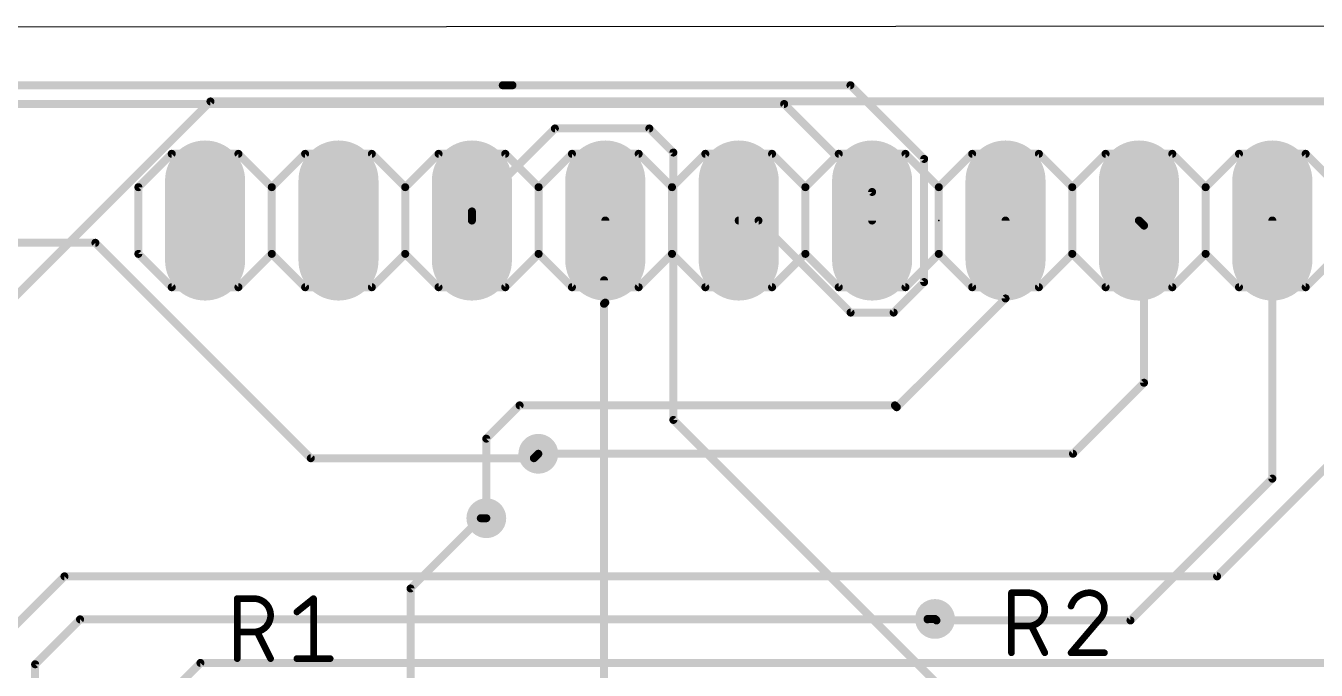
# Model space of a CAD drawing. Extents: x 35 to 96.4, y 45.4 to 90.1.
# Drawn here: x 58.68 to 83.24, y 77.86 to 90.13 of the extents above; entities that cross this region are included whole.
import ezdxf

# ---------------------------------------------------------------- set-up
doc = ezdxf.new("R2010")
doc.units = 0
for name, color, linetype in [('1', 12, 'CONTINUOUS'), ('16', 132, 'CONTINUOUS'), ('17', 110, 'CONTINUOUS'), ('18', 110, 'CONTINUOUS'), ('20', 31, 'CONTINUOUS'), ('21', 253, 'CONTINUOUS'), ('23', 53, 'CONTINUOUS'), ('25', 253, 'CONTINUOUS'), ('51', 253, 'CONTINUOUS')]:
    doc.layers.add(name, color=color, linetype=linetype)

# ---------------------------------------------------------------- blocks, each defined once
blk = doc.blocks.new('RECT')
blk.add_solid([(-0.5, -0.5), (0.5, -0.5), (-0.5, 0.5), (0.5, 0.5)])
blk = doc.blocks.new('LONGP100')
at = {"const_width": 1}
blk.add_lwpolyline([(-0.5, 0), (0.5, 0)], dxfattribs=at)
at = {"const_width": 0.5}
for points in [[(-0.5, 0.25, 1), (-0.5, -0.25)], [(0.5, -0.25, 1), (0.5, 0.25)]]:
    blk.add_lwpolyline(points, format="xyb", dxfattribs=at)
blk = doc.blocks.new('ROUNDV')
at = {"const_width": 0.5}
blk.add_lwpolyline([(0, -0.25, 1), (0, 0.25, 1), (0, -0.25)], format="xyb", dxfattribs=at)

msp = doc.modelspace()

# ---------------------------------------------------------------- linework, layer by layer
at = {"layer": '1', "const_width": 0.1524}
for points in [[(62.191, 88.691), (51, 77.5)], [(87.809, 88.691), (62.191, 88.691)], [(77.3286, 84.9398), (77.3286, 86.4243)], [(79.9655, 86.3273), (79.8686, 86.4243)], [(79.9655, 83.3352), (79.9655, 86.3273)], [(75.2577, 82.8689), (77.3286, 84.9398)], [(78.6132, 81.9829), (79.9655, 83.3352)], [(81.3566, 79.6488), (84.9586, 83.2507)], [(67.4433, 82.2706), (68.0769, 82.9042)], [(68.0769, 82.9042), (75.2225, 82.9042)], [(75.2225, 82.9042), (75.2577, 82.8689)], [(67.4433, 80.7558), (67.4433, 82.2706)], [(68.4332, 81.9829), (78.6132, 81.9829)], [(57.9908, 78.2283), (59.4113, 79.6488)], [(59.4113, 79.6488), (81.3566, 79.6488)], [(58.8526, 77.9746), (59.7078, 78.8299)], [(75.8448, 78.8299), (59.7078, 78.8299)], [(75.8448, 78.8371), (75.8448, 78.8299)], [(75.8448, 78.8371), (75.9862, 78.8371)], [(58.8526, 76.3526), (58.8526, 77.9746)], [(62, 78), (60.5, 76.5)], [(84.5, 78), (62, 78)]]:
    msp.add_lwpolyline(points, dxfattribs=at)
at = {"layer": '1', "const_width": 0.0762}
for points in [[(62.191, 88.7291, 1), (62.191, 88.6529)], [(62.2179, 88.664, 1), (62.164, 88.7179)], [(77.3667, 86.4243, 1), (77.2905, 86.4243)], [(79.8955, 86.4512, 1), (79.8416, 86.3973)], [(80.0036, 86.3273, 1), (79.9274, 86.3273)], [(79.9385, 86.3004, 1), (79.9924, 86.3543)], [(77.3555, 84.9128, 1), (77.3016, 84.9667)], [(77.2905, 84.9398, 1), (77.3667, 84.9398)], [(79.9274, 83.3352, 1), (80.0036, 83.3352)], [(79.9924, 83.3083, 1), (79.9385, 83.3622)], [(68.0769, 82.9423, 1), (68.0769, 82.8661)], [(68.1039, 82.8772, 1), (68.05, 82.9311)], [(75.2494, 82.9311, 1), (75.1956, 82.8772)], [(75.2308, 82.8959, 1), (75.2847, 82.842)], [(75.2225, 82.8661, 1), (75.2225, 82.9423)], [(75.2308, 82.842, 1), (75.2847, 82.8959)], [(67.4814, 82.2706, 1), (67.4052, 82.2706)], [(67.4164, 82.2975, 1), (67.4703, 82.2436)], [(68.4332, 82.021, 1), (68.4332, 81.9448)], [(78.6132, 81.9448, 1), (78.6132, 82.021)], [(78.5862, 82.0099, 1), (78.6401, 81.956)], [(67.4052, 80.7558, 1), (67.4814, 80.7558)], [(59.4113, 79.6869, 1), (59.4113, 79.6107)], [(59.4382, 79.6218, 1), (59.3844, 79.6757)], [(81.3297, 79.6757, 1), (81.3836, 79.6218)], [(81.3566, 79.6107, 1), (81.3566, 79.6869)], [(59.7078, 78.868, 1), (59.7078, 78.7918)], [(59.7348, 78.803, 1), (59.6809, 78.8569)], [(75.8829, 78.8371, 1), (75.8067, 78.8371)], [(75.8448, 78.8752, 1), (75.8448, 78.799)], [(75.8067, 78.8299, 1), (75.8829, 78.8299)], [(75.8448, 78.7918, 1), (75.8448, 78.868)], [(75.9862, 78.799, 1), (75.9862, 78.8752)], [(58.8256, 78.0016, 1), (58.8795, 77.9477)], [(58.8907, 77.9746, 1), (58.8145, 77.9746)], [(62, 78.0381, 1), (62, 77.9619)], [(62.0269, 77.9731, 1), (61.9731, 78.0269)]]:
    msp.add_lwpolyline(points, format="xyb", dxfattribs=at)
at = {"layer": '16', "const_width": 0.1524}
for points in [[(67.7566, 89), (47, 89)], [(67.941, 89), (67.7566, 89)], [(67.941, 89), (74.3757, 89)], [(74.3757, 89), (75.7792, 87.5966)], [(73.1139, 88.6426), (47.1426, 88.6426)], [(73.1139, 88.6426), (74.7886, 86.9679)], [(68.7484, 88.1769), (67.1686, 86.597)], [(70.5466, 88.1769), (68.7484, 88.1769)], [(71.0047, 87.7188), (70.5466, 88.1769)], [(71.0047, 82.6275), (71.0047, 87.7188)], [(75.7792, 87.5966), (75.7792, 85.2519)], [(74.7886, 86.9679), (74.7886, 86.4243)], [(67.1686, 86.4243), (67.1686, 86.597)], [(69.7086, 86.4243), (69.7086, 84.8611)], [(72.6256, 86.4243), (72.2486, 86.4243)], [(74.3782, 84.6717), (72.6256, 86.4243)], [(82.4086, 81.5095), (82.4086, 86.4243)], [(45, 86), (60, 86)], [(60, 86), (64.1016, 81.8984)], [(69.6857, 85.2861), (69.6857, 84.8382)], [(75.7792, 85.2519), (75.1989, 84.6717)], [(69.7086, 84.8611), (69.6857, 84.8382)], [(69.6857, 84.8382), (69.6857, 77.1857)], [(75.1989, 84.6717), (74.3782, 84.6717)], [(71.0047, 82.6275), (78.5266, 75.1055)], [(68.3487, 81.8984), (68.4332, 81.9829)], [(64.1016, 81.8984), (68.3487, 81.8984)], [(79.7079, 78.8088), (82.4086, 81.5095)], [(66, 79.4179), (67.3379, 80.7558)], [(67.3379, 80.7558), (67.4433, 80.7558)], [(66, 65.5), (66, 79.4179)], [(76.0145, 78.8088), (75.9862, 78.8371)], [(79.7079, 78.8088), (76.0145, 78.8088)]]:
    msp.add_lwpolyline(points, dxfattribs=at)
at = {"layer": '16', "const_width": 0.0762}
for points in [[(67.7566, 89.0381, 1), (67.7566, 88.9619)], [(67.7566, 88.9619, 1), (67.7566, 89.0381)], [(67.941, 89.0381, 1), (67.941, 88.9619)], [(67.941, 88.9619, 1), (67.941, 89.0381)], [(74.4027, 89.0269, 1), (74.3488, 88.9731)], [(74.3757, 88.9619, 1), (74.3757, 89.0381)], [(73.1408, 88.6695, 1), (73.087, 88.6157)], [(73.1139, 88.6045, 1), (73.1139, 88.6807)], [(68.7484, 88.215, 1), (68.7484, 88.1388)], [(68.7753, 88.1499, 1), (68.7215, 88.2038)], [(70.5736, 88.2038, 1), (70.5197, 88.1499)], [(70.5466, 88.1388, 1), (70.5466, 88.215)], [(71.0428, 87.7188, 1), (70.9666, 87.7188)], [(70.9777, 87.6919, 1), (71.0316, 87.7458)], [(75.8173, 87.5966, 1), (75.7411, 87.5966)], [(75.7522, 87.5696, 1), (75.8061, 87.6235)], [(74.8267, 86.9679, 1), (74.7505, 86.9679)], [(74.7616, 86.941, 1), (74.8155, 86.9949)], [(67.1416, 86.624, 1), (67.1955, 86.5701)], [(67.2067, 86.597, 1), (67.1305, 86.597)], [(69.7467, 86.4243, 1), (69.6705, 86.4243)], [(72.2486, 86.4624, 1), (72.2486, 86.3862)], [(72.6526, 86.4512, 1), (72.5987, 86.3973)], [(72.6256, 86.3862, 1), (72.6256, 86.4624)], [(82.4467, 86.4243, 1), (82.3705, 86.4243)], [(67.1305, 86.4243, 1), (67.2067, 86.4243)], [(74.7505, 86.4243, 1), (74.8267, 86.4243)], [(60.0269, 86.0269, 1), (59.9731, 85.9731)], [(60, 85.9619, 1), (60, 86.0381)], [(69.7238, 85.2861, 1), (69.6476, 85.2861)], [(75.7411, 85.2519, 1), (75.8173, 85.2519)], [(75.8061, 85.225, 1), (75.7522, 85.2789)], [(69.6587, 84.8652, 1), (69.7126, 84.8113)], [(69.7238, 84.8382, 1), (69.6476, 84.8382)], [(69.6476, 84.8382, 1), (69.7238, 84.8382)], [(69.6705, 84.8611, 1), (69.7467, 84.8611)], [(69.7355, 84.8342, 1), (69.6816, 84.8881)], [(74.3782, 84.7098, 1), (74.3782, 84.6336)], [(74.3513, 84.6447, 1), (74.4052, 84.6986)], [(75.1719, 84.6986, 1), (75.2258, 84.6447)], [(75.1989, 84.6336, 1), (75.1989, 84.7098)], [(71.0316, 82.6545, 1), (70.9777, 82.6006)], [(70.9666, 82.6275, 1), (71.0428, 82.6275)], [(68.4602, 81.956, 1), (68.4063, 82.0099)], [(64.1016, 81.9365, 1), (64.1016, 81.8603)], [(64.0746, 81.8715, 1), (64.1285, 81.9254)], [(68.3218, 81.9254, 1), (68.3756, 81.8715)], [(68.3487, 81.8603, 1), (68.3487, 81.9365)], [(82.4355, 81.4825, 1), (82.3816, 81.5364)], [(82.3705, 81.5095, 1), (82.4467, 81.5095)], [(67.3379, 80.7939, 1), (67.3379, 80.7177)], [(67.3649, 80.7289, 1), (67.311, 80.7828)], [(67.4433, 80.7177, 1), (67.4433, 80.7939)], [(66.0381, 79.4179, 1), (65.9619, 79.4179)], [(65.9731, 79.4449, 1), (66.0269, 79.391)], [(76.0132, 78.864, 1), (75.9593, 78.8101)], [(76.0145, 78.8469, 1), (76.0145, 78.7707)], [(75.9876, 78.7818, 1), (76.0415, 78.8357)], [(79.6809, 78.8357, 1), (79.7348, 78.7818)], [(79.7079, 78.7707, 1), (79.7079, 78.8469)]]:
    msp.add_lwpolyline(points, format="xyb", dxfattribs=at)
at = {"layer": '20'}
msp.add_line((90.0359, 90.1319), (45.9994, 90.0985), dxfattribs=at)
at = {"layer": '21', "const_width": 0.1524}
for points in [[(60.8186, 87.0593), (61.4536, 87.6943)], [(61.4536, 87.6943), (62.7236, 87.6943)], [(62.7236, 87.6943), (63.3586, 87.0593)], [(63.3586, 87.0593), (63.9936, 87.6943)], [(63.9936, 87.6943), (65.2636, 87.6943)], [(65.2636, 87.6943), (65.8986, 87.0593)], [(65.8986, 87.0593), (66.5336, 87.6943)], [(66.5336, 87.6943), (67.8036, 87.6943)], [(68.4386, 87.0593), (67.8036, 87.6943)], [(68.4386, 87.0593), (69.0736, 87.6943)], [(69.0736, 87.6943), (70.3436, 87.6943)], [(70.3436, 87.6943), (70.9786, 87.0593)], [(70.9786, 87.0593), (71.6136, 87.6943)], [(71.6136, 87.6943), (72.8836, 87.6943)], [(72.8836, 87.6943), (73.5186, 87.0593)], [(73.5186, 87.0593), (74.1536, 87.6943)], [(74.1536, 87.6943), (75.4236, 87.6943)], [(76.0586, 87.0593), (75.4236, 87.6943)], [(76.0586, 87.0593), (76.6936, 87.6943)], [(76.6936, 87.6943), (77.9636, 87.6943)], [(77.9636, 87.6943), (78.5986, 87.0593)], [(78.5986, 87.0593), (79.2336, 87.6943)], [(79.2336, 87.6943), (80.5036, 87.6943)], [(80.5036, 87.6943), (81.1386, 87.0593)], [(81.1386, 87.0593), (81.7736, 87.6943)], [(81.7736, 87.6943), (83.0436, 87.6943)], [(83.6786, 87.0593), (83.0436, 87.6943)], [(60.8186, 85.7893), (60.8186, 87.0593)], [(63.3586, 85.7893), (63.3586, 87.0593)], [(65.8986, 85.7893), (65.8986, 87.0593)], [(68.4386, 85.7893), (68.4386, 87.0593)], [(70.9786, 85.7893), (70.9786, 87.0593)], [(73.5186, 85.7893), (73.5186, 87.0593)], [(76.0586, 85.7893), (76.0586, 87.0593)], [(78.5986, 85.7893), (78.5986, 87.0593)], [(81.1386, 85.7893), (81.1386, 87.0593)], [(61.4536, 85.1543), (60.8186, 85.7893)], [(63.3586, 85.7893), (62.7236, 85.1543)], [(63.9936, 85.1543), (63.3586, 85.7893)], [(65.8986, 85.7893), (65.2636, 85.1543)], [(66.5336, 85.1543), (65.8986, 85.7893)], [(67.8036, 85.1543), (68.4386, 85.7893)], [(69.0736, 85.1543), (68.4386, 85.7893)], [(70.9786, 85.7893), (70.3436, 85.1543)], [(71.6136, 85.1543), (70.9786, 85.7893)], [(73.5186, 85.7893), (72.8836, 85.1543)], [(74.1536, 85.1543), (73.5186, 85.7893)], [(75.4236, 85.1543), (76.0586, 85.7893)], [(76.6936, 85.1543), (76.0586, 85.7893)], [(78.5986, 85.7893), (77.9636, 85.1543)], [(79.2336, 85.1543), (78.5986, 85.7893)], [(81.1386, 85.7893), (80.5036, 85.1543)], [(81.7736, 85.1543), (81.1386, 85.7893)], [(83.0436, 85.1543), (83.6786, 85.7893)], [(62.7236, 85.1543), (61.4536, 85.1543)], [(65.2636, 85.1543), (63.9936, 85.1543)], [(67.8036, 85.1543), (66.5336, 85.1543)], [(70.3436, 85.1543), (69.0736, 85.1543)], [(72.8836, 85.1543), (71.6136, 85.1543)], [(75.4236, 85.1543), (74.1536, 85.1543)], [(77.9636, 85.1543), (76.6936, 85.1543)], [(80.5036, 85.1543), (79.2336, 85.1543)], [(83.0436, 85.1543), (81.7736, 85.1543)]]:
    msp.add_lwpolyline(points, dxfattribs=at)
at = {"layer": '21', "const_width": 0.0762}
for points in [[(61.4536, 87.7324, 1), (61.4536, 87.6562)], [(61.4805, 87.6673, 1), (61.4266, 87.7212)], [(62.7505, 87.7212, 1), (62.6966, 87.6673)], [(62.7236, 87.6562, 1), (62.7236, 87.7324)], [(63.9936, 87.7324, 1), (63.9936, 87.6562)], [(64.0205, 87.6673, 1), (63.9666, 87.7212)], [(65.2905, 87.7212, 1), (65.2366, 87.6673)], [(65.2636, 87.6562, 1), (65.2636, 87.7324)], [(66.5336, 87.7324, 1), (66.5336, 87.6562)], [(66.5605, 87.6673, 1), (66.5066, 87.7212)], [(67.8305, 87.7212, 1), (67.7766, 87.6673)], [(67.8036, 87.6562, 1), (67.8036, 87.7324)], [(69.0736, 87.7324, 1), (69.0736, 87.6562)], [(69.1005, 87.6673, 1), (69.0466, 87.7212)], [(70.3705, 87.7212, 1), (70.3166, 87.6673)], [(70.3436, 87.6562, 1), (70.3436, 87.7324)], [(71.6136, 87.7324, 1), (71.6136, 87.6562)], [(71.6405, 87.6673, 1), (71.5866, 87.7212)], [(72.9105, 87.7212, 1), (72.8566, 87.6673)], [(72.8836, 87.6562, 1), (72.8836, 87.7324)], [(74.1536, 87.7324, 1), (74.1536, 87.6562)], [(74.1805, 87.6673, 1), (74.1266, 87.7212)], [(75.4505, 87.7212, 1), (75.3966, 87.6673)], [(75.4236, 87.6562, 1), (75.4236, 87.7324)], [(76.6936, 87.7324, 1), (76.6936, 87.6562)], [(76.7205, 87.6673, 1), (76.6666, 87.7212)], [(77.9905, 87.7212, 1), (77.9366, 87.6673)], [(77.9636, 87.6562, 1), (77.9636, 87.7324)], [(79.2336, 87.7324, 1), (79.2336, 87.6562)], [(79.2605, 87.6673, 1), (79.2066, 87.7212)], [(80.5305, 87.7212, 1), (80.4766, 87.6673)], [(80.5036, 87.6562, 1), (80.5036, 87.7324)], [(81.7736, 87.7324, 1), (81.7736, 87.6562)], [(81.8005, 87.6673, 1), (81.7466, 87.7212)], [(83.0705, 87.7212, 1), (83.0166, 87.6673)], [(83.0436, 87.6562, 1), (83.0436, 87.7324)], [(60.7916, 87.0862, 1), (60.8455, 87.0323)], [(60.8567, 87.0593, 1), (60.7805, 87.0593)], [(63.3316, 87.0862, 1), (63.3855, 87.0323)], [(63.3967, 87.0593, 1), (63.3205, 87.0593)], [(63.3316, 87.0323, 1), (63.3855, 87.0862)], [(65.8716, 87.0862, 1), (65.9255, 87.0323)], [(65.9367, 87.0593, 1), (65.8605, 87.0593)], [(65.8716, 87.0323, 1), (65.9255, 87.0862)], [(68.4116, 87.0862, 1), (68.4655, 87.0323)], [(68.4767, 87.0593, 1), (68.4005, 87.0593)], [(68.4116, 87.0323, 1), (68.4655, 87.0862)], [(70.9516, 87.0862, 1), (71.0055, 87.0323)], [(71.0167, 87.0593, 1), (70.9405, 87.0593)], [(70.9516, 87.0323, 1), (71.0055, 87.0862)], [(73.4916, 87.0862, 1), (73.5455, 87.0323)], [(73.5567, 87.0593, 1), (73.4805, 87.0593)], [(73.4916, 87.0323, 1), (73.5455, 87.0862)], [(76.0316, 87.0862, 1), (76.0855, 87.0323)], [(76.0967, 87.0593, 1), (76.0205, 87.0593)], [(76.0316, 87.0323, 1), (76.0855, 87.0862)], [(78.5716, 87.0862, 1), (78.6255, 87.0323)], [(78.6367, 87.0593, 1), (78.5605, 87.0593)], [(78.5716, 87.0323, 1), (78.6255, 87.0862)], [(81.1116, 87.0862, 1), (81.1655, 87.0323)], [(81.1767, 87.0593, 1), (81.1005, 87.0593)], [(81.1116, 87.0323, 1), (81.1655, 87.0862)], [(60.8455, 85.8162, 1), (60.7916, 85.7623)], [(60.7805, 85.7893, 1), (60.8567, 85.7893)], [(63.3855, 85.8162, 1), (63.3316, 85.7623)], [(63.3205, 85.7893, 1), (63.3967, 85.7893)], [(63.3855, 85.7623, 1), (63.3316, 85.8162)], [(65.9255, 85.8162, 1), (65.8716, 85.7623)], [(65.8605, 85.7893, 1), (65.9367, 85.7893)], [(65.9255, 85.7623, 1), (65.8716, 85.8162)], [(68.4655, 85.8162, 1), (68.4116, 85.7623)], [(68.4005, 85.7893, 1), (68.4767, 85.7893)], [(68.4655, 85.7623, 1), (68.4116, 85.8162)], [(71.0055, 85.8162, 1), (70.9516, 85.7623)], [(70.9405, 85.7893, 1), (71.0167, 85.7893)], [(71.0055, 85.7623, 1), (70.9516, 85.8162)], [(73.5455, 85.8162, 1), (73.4916, 85.7623)], [(73.4805, 85.7893, 1), (73.5567, 85.7893)], [(73.5455, 85.7623, 1), (73.4916, 85.8162)], [(76.0855, 85.8162, 1), (76.0316, 85.7623)], [(76.0205, 85.7893, 1), (76.0967, 85.7893)], [(76.0855, 85.7623, 1), (76.0316, 85.8162)], [(78.6255, 85.8162, 1), (78.5716, 85.7623)], [(78.5605, 85.7893, 1), (78.6367, 85.7893)], [(78.6255, 85.7623, 1), (78.5716, 85.8162)], [(81.1655, 85.8162, 1), (81.1116, 85.7623)], [(81.1005, 85.7893, 1), (81.1767, 85.7893)], [(81.1655, 85.7623, 1), (81.1116, 85.8162)], [(61.4536, 85.1924, 1), (61.4536, 85.1162)], [(61.4266, 85.1273, 1), (61.4805, 85.1812)], [(62.6966, 85.1812, 1), (62.7505, 85.1273)], [(62.7236, 85.1162, 1), (62.7236, 85.1924)], [(63.9936, 85.1924, 1), (63.9936, 85.1162)], [(63.9666, 85.1273, 1), (64.0205, 85.1812)], [(65.2366, 85.1812, 1), (65.2905, 85.1273)], [(65.2636, 85.1162, 1), (65.2636, 85.1924)], [(66.5336, 85.1924, 1), (66.5336, 85.1162)], [(66.5066, 85.1273, 1), (66.5605, 85.1812)], [(67.7766, 85.1812, 1), (67.8305, 85.1273)], [(67.8036, 85.1162, 1), (67.8036, 85.1924)], [(69.0736, 85.1924, 1), (69.0736, 85.1162)], [(69.0466, 85.1273, 1), (69.1005, 85.1812)], [(70.3166, 85.1812, 1), (70.3705, 85.1273)], [(70.3436, 85.1162, 1), (70.3436, 85.1924)], [(71.6136, 85.1924, 1), (71.6136, 85.1162)], [(71.5866, 85.1273, 1), (71.6405, 85.1812)], [(72.8566, 85.1812, 1), (72.9105, 85.1273)], [(72.8836, 85.1162, 1), (72.8836, 85.1924)], [(74.1536, 85.1924, 1), (74.1536, 85.1162)], [(74.1266, 85.1273, 1), (74.1805, 85.1812)], [(75.3966, 85.1812, 1), (75.4505, 85.1273)], [(75.4236, 85.1162, 1), (75.4236, 85.1924)], [(76.6936, 85.1924, 1), (76.6936, 85.1162)], [(76.6666, 85.1273, 1), (76.7205, 85.1812)], [(77.9366, 85.1812, 1), (77.9905, 85.1273)], [(77.9636, 85.1162, 1), (77.9636, 85.1924)], [(79.2336, 85.1924, 1), (79.2336, 85.1162)], [(79.2066, 85.1273, 1), (79.2605, 85.1812)], [(80.4766, 85.1812, 1), (80.5305, 85.1273)], [(80.5036, 85.1162, 1), (80.5036, 85.1924)], [(81.7736, 85.1924, 1), (81.7736, 85.1162)], [(81.7466, 85.1273, 1), (81.8005, 85.1812)], [(83.0166, 85.1812, 1), (83.0705, 85.1273)], [(83.0436, 85.1162, 1), (83.0436, 85.1924)]]:
    msp.add_lwpolyline(points, format="xyb", dxfattribs=at)
at = {"layer": '23'}
msp.add_point((76.0586, 86.4243), dxfattribs=at)
at = {"layer": '25', "const_width": 0.127}
for points in [[(77.4418, 78.1936), (77.4418, 79.3366)], [(77.4418, 79.3366), (77.7593, 79.3366)], [(62.7012, 78.0821), (62.7012, 79.2251)], [(62.7012, 79.2251), (63.0187, 79.2251)], [(63.8359, 78.9711), (64.1534, 79.2251)], [(64.1534, 79.2251), (64.1534, 78.0821)], [(79.1163, 78.8286), (78.5766, 78.1936)], [(63.0187, 78.5901), (62.7012, 78.5901)], [(63.3362, 78.0821), (63.0822, 78.5901)], [(77.7593, 78.7016), (77.4418, 78.7016)], [(78.0768, 78.1936), (77.8228, 78.7016)], [(63.8359, 78.0821), (64.4709, 78.0821)], [(78.5766, 78.1936), (79.2116, 78.1936)]]:
    msp.add_lwpolyline(points, dxfattribs=at)
at = {"layer": '25'}
for points, const_width in [([(77.4736, 79.3366, 1), (77.4101, 79.3366)], 0.0635), ([(77.4418, 79.3683, 1), (77.4418, 79.3048)], 0.0635), ([(77.7593, 78.7016, 1), (77.7593, 79.3366)], 0.127), ([(77.7593, 79.3683, 1), (77.7593, 79.3048)], 0.0635), ([(77.7593, 79.3048, 1), (77.7593, 79.3683)], 0.0635), ([(78.9258, 79.3366, 0.3252), (78.5766, 79.0826)], 0.127), ([(79.2116, 79.0508, 0.4142), (78.9258, 79.3366)], 0.127), ([(78.9258, 79.3683, 1), (78.9258, 79.3048)], 0.0635), ([(78.9258, 79.3048, 1), (78.9258, 79.3683)], 0.0635), ([(62.7329, 79.2251, 1), (62.6694, 79.2251)], 0.0635), ([(62.7012, 79.2568, 1), (62.7012, 79.1933)], 0.0635), ([(63.0187, 78.5901, 1), (63.0187, 79.2251)], 0.127), ([(63.0187, 79.2568, 1), (63.0187, 79.1933)], 0.0635), ([(63.0187, 79.1933, 1), (63.0187, 79.2568)], 0.0635), ([(64.1851, 79.2251, 1), (64.1216, 79.2251)], 0.0635), ([(64.1732, 79.2003, 1), (64.1335, 79.2499)], 0.0635), ([(78.5464, 79.0923, 1), (78.6068, 79.0728)], 0.0635), ([(79.1163, 78.8286, 0.2053), (79.2116, 79.0508)], 0.127), ([(79.2433, 79.0508, 1), (79.1798, 79.0508)], 0.0635), ([(63.816, 78.9959, 1), (63.8557, 78.9463)], 0.0635), ([(79.0944, 78.8515, 1), (79.1382, 78.8056)], 0.0635), ([(79.1405, 78.808, 1), (79.0921, 78.8491)], 0.0635), ([(79.1798, 79.0508, 1), (79.2433, 79.0508)], 0.0635), ([(62.7012, 78.6218, 1), (62.7012, 78.5583)], 0.0635), ([(63.0187, 78.6218, 1), (63.0187, 78.5583)], 0.0635), ([(63.0187, 78.5583, 1), (63.0187, 78.6218)], 0.0635), ([(63.1106, 78.6043, 1), (63.0538, 78.5759)], 0.0635), ([(77.4418, 78.7333, 1), (77.4418, 78.6698)], 0.0635), ([(77.7593, 78.7333, 1), (77.7593, 78.6698)], 0.0635), ([(77.7593, 78.6698, 1), (77.7593, 78.7333)], 0.0635), ([(77.8512, 78.7158, 1), (77.7944, 78.6874)], 0.0635), ([(63.3078, 78.0679, 1), (63.3646, 78.0963)], 0.0635), ([(63.8359, 78.1138, 1), (63.8359, 78.0503)], 0.0635), ([(64.4709, 78.0503, 1), (64.4709, 78.1138)], 0.0635), ([(77.4101, 78.1936, 1), (77.4736, 78.1936)], 0.0635), ([(78.0484, 78.1794, 1), (78.1052, 78.2078)], 0.0635), ([(78.5766, 78.2253, 1), (78.5766, 78.1618)], 0.0635), ([(78.5524, 78.2141, 1), (78.6008, 78.173)], 0.0635), ([(79.2116, 78.1618, 1), (79.2116, 78.2253)], 0.0635), ([(62.6694, 78.0821, 1), (62.7329, 78.0821)], 0.0635), ([(64.1216, 78.0821, 1), (64.1851, 78.0821)], 0.0635)]:
    msp.add_lwpolyline(points, format="xyb", dxfattribs=dict(at, const_width=const_width))

# ---------------------------------------------------------------- block references
at = {"layer": '17', "xscale": 1.524, "yscale": 1.524, "rotation": 270}
for p in [(62.0886, 86.4243), (62.0886, 86.4243), (64.6286, 86.4243), (64.6286, 86.4243), (67.1686, 86.4243), (67.1686, 86.4243), (69.7086, 86.4243), (69.7086, 86.4243), (72.2486, 86.4243), (72.2486, 86.4243), (74.7886, 86.4243), (74.7886, 86.4243), (77.3286, 86.4243), (77.3286, 86.4243), (79.8686, 86.4243), (79.8686, 86.4243), (82.4086, 86.4243), (82.4086, 86.4243)]:
    msp.add_blockref('LONGP100', p, dxfattribs=at)
at = {"layer": '18', "xscale": 0.7564, "yscale": 0.7564}
for p in [(68.4332, 81.9829), (68.4332, 81.9829), (67.4433, 80.7558), (67.4433, 80.7558), (75.9862, 78.8371), (75.9862, 78.8371)]:
    msp.add_blockref('ROUNDV', p, dxfattribs=at)
at = {"layer": '51', "xscale": 0.508, "yscale": 0.508, "rotation": 180}
for p in [(62.0886, 86.4243), (64.6286, 86.4243), (67.1686, 86.4243), (69.7086, 86.4243), (72.2486, 86.4243), (74.7886, 86.4243), (77.3286, 86.4243), (79.8686, 86.4243), (82.4086, 86.4243)]:
    msp.add_blockref('RECT', p, dxfattribs=at)

doc.saveas('drawing.dxf')
